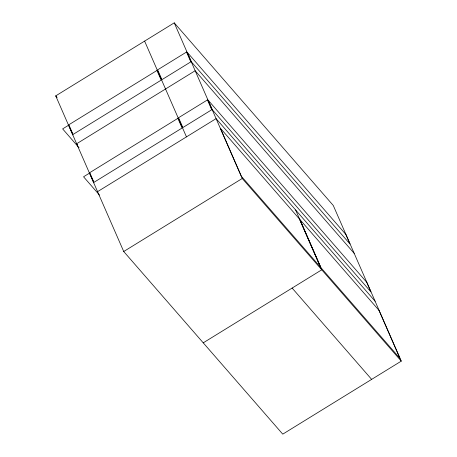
<?xml version="1.0" encoding="UTF-8"?>
<svg xmlns="http://www.w3.org/2000/svg" width="457" height="457" viewBox="0 0 457 457"><rect width="100%" height="100%" fill="white"/><g stroke="black" fill="none" stroke-linecap="round" stroke-linejoin="round"><path stroke-width="0.69" d="M55.725 95.879L174.243 22.85L333.279 205.484L401.275 361.121L282.757 434.15L123.721 251.516L55.725 95.879L57.131 97.49M97.57 191.654L216.087 118.626L375.123 301.26M123.721 251.516L242.239 178.487L401.275 361.121M203.239 342.836L321.757 269.807L295.605 209.946M354.198 253.372L195.162 70.738L76.65 143.766L77.581 144.84M292.126 288.064L371.644 379.379M79.038 147.737L62.638 128.897L68.636 125.201L72.874 134.901M99.495 195.088L83.557 176.785L89.561 173.089L93.799 182.789M174.243 22.85L242.239 178.487M144.612 41.107L186.456 136.883M186.519 52.047L157.642 69.835L161.938 79.667L190.809 61.872L186.519 52.047M156.962 70.469L68.83 124.778L73.051 134.438L161.184 80.129L156.962 70.469M207.438 99.934L178.561 117.729L182.857 127.554L211.734 109.76L207.438 99.934M177.887 118.357L89.749 172.666L93.971 182.326L182.103 128.017L177.887 118.357M345.829 234.435L187.193 52.269L191.392 61.872L350.022 244.038L345.829 234.435M366.748 282.329L208.118 100.157L212.311 109.76L370.941 291.932L366.748 282.329M299.478 219.046L220.365 128.194L241.393 176.328L320.506 267.179L299.478 219.046M378.996 310.36L299.883 219.509L320.911 267.642L400.024 358.494L378.996 310.36"/></g></svg>
